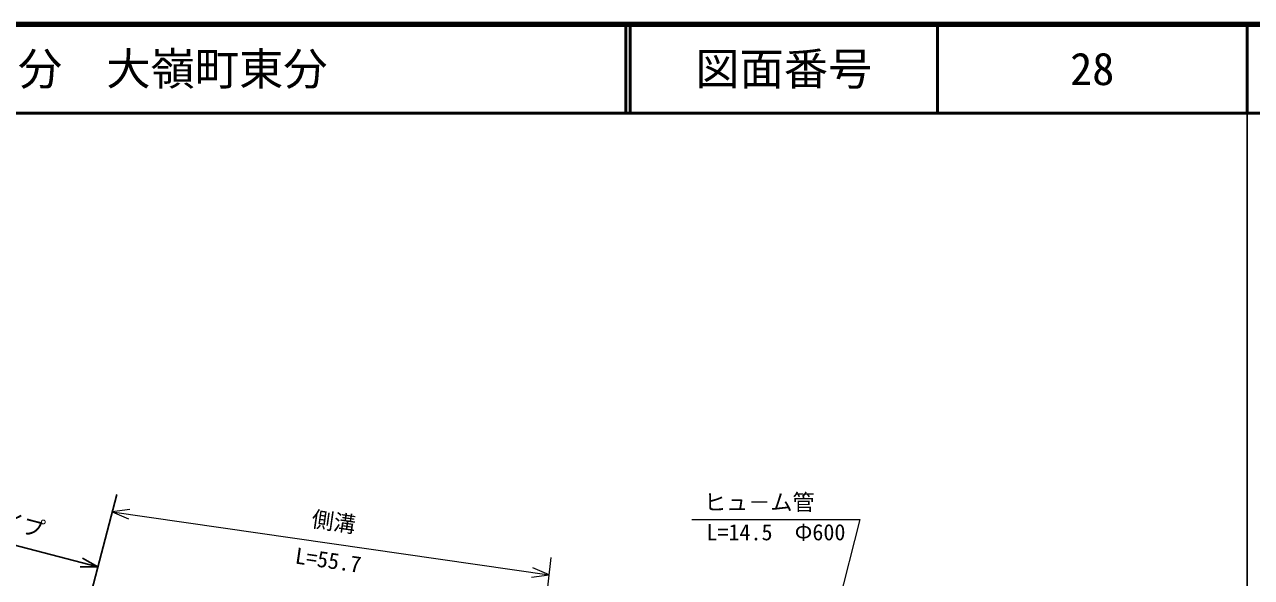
# Model space of a CAD drawing. Units: millimetres, scale not verified. Extents: x 40000 to 680000, y 20000 to 380000.
# Drawn here: x 440771 to 579500, y 317556 to 380000 of the extents above; entities that cross this region are included whole.
import ezdxf
from ezdxf.enums import TextEntityAlignment as Align

# ---------------------------------------------------------------- set-up
doc = ezdxf.new("R2010")
doc.units = ezdxf.units.MM
doc.header["$LTSCALE"] = 1000
for name, color, linetype, lineweight in [('M-BGD', 7, 'Continuous', 25), ('M-STR-HTXT', 7, 'Continuous', 13), ('M-STR-STRC', 7, 'Continuous', 25), ('M-TTL', 2, 'Continuous', 140), ('M-TTL-BAND', 7, 'Continuous', 25), ('M-TTL-LINE', 7, 'Continuous', 50)]:
    doc.layers.add(name, color=color, linetype=linetype, lineweight=lineweight)
doc.layers.add('M-TTL-TXT', color=7, linetype='Continuous')
doc.styles.add('@ＭＳ ゴシック', font='')
doc.styles.add('ＭＳ ゴシック', font='')
doc.styles.get('@ＭＳ ゴシック').set_extended_font_data('@MS Gothic')
doc.styles.get('ＭＳ ゴシック').set_extended_font_data('MS Gothic')

msp = doc.modelspace()

# ---------------------------------------------------------------- linework, layer by layer
at = {"layer": 'M-STR-HTXT'}
for p, q in [((452676, 325215), (450690, 324979)), ((450690, 324979), (500083, 317838)), ((450690, 324979), (452528, 324190)), ((516228, 324082), (535228, 324082)), ((535228, 324082), (523811, 279341)), ((496398, 285276), (500307, 319826)), ((498097, 317603), (500083, 317838)), ((500083, 317838), (498245, 318627))]:
    msp.add_line(p, q, dxfattribs=at)
at = {"layer": 'M-STR-STRC'}
for p, q in [((449068, 318755), (421135, 326031)), ((441759, 290692), (451194, 326915)), ((449068, 318755), (447329, 319743)), ((447069, 318741), (449068, 318755))]:
    msp.add_line(p, q, dxfattribs=at)
at = {"layer": 'M-TTL'}
msp.add_line((680000, 380000), (40000, 380000), dxfattribs=at)
at = {"layer": 'M-TTL-BAND'}
msp.add_line((579000, 20000), (579000, 370000), dxfattribs=at)
at = {"layer": 'M-TTL-LINE'}
for p, q in [((508747, 380000), (508747, 370000)), ((509247, 380000), (509247, 370000)), ((543997, 380000), (543997, 370000)), ((579000, 380000), (579000, 370000)), ((40000, 370000), (680000, 370000))]:
    msp.add_line(p, q, dxfattribs=at)

# ---------------------------------------------------------------- texts
at = {"layer": 'M-BGD', "style": 'ＭＳ ゴシック'}
msp.add_text('ガ－ドパイプ', height=1833, rotation=345.401, dxfattribs=at).set_placement((435354, 323361), align=Align.BOTTOM_CENTER)
at = {"layer": 'M-STR-HTXT', "style": 'ＭＳ ゴシック'}
msp.add_text('ヒュ－ム管', height=1833, dxfattribs=at).set_placement((517603, 324582), align=Align.BOTTOM_LEFT)
msp.add_text('側溝', height=1833, rotation=351.774, dxfattribs=at).set_placement((475529, 322399), align=Align.BOTTOM_CENTER)
msp.add_text('L=14.5\u3000Φ600', height=1833, dxfattribs=at).set_placement((525728, 323582), align=Align.TOP_CENTER)
at = {"layer": 'M-STR-HTXT', "style": '@ＭＳ ゴシック'}
msp.add_text('L=55.7', height=1833, rotation=351.774, dxfattribs=at).set_placement((475243, 320419), align=Align.TOP_CENTER)
at = {"layer": 'M-TTL-TXT', "style": 'ＭＳ ゴシック'}
msp.add_text('美祢市大嶺町西分\u3000大嶺町東分', height=3666, dxfattribs=at).set_placement((405024, 375000), align=Align.MIDDLE_LEFT)
for s, p in [('図面番号', (526622, 375000)), ('28', (561497, 375000))]:
    msp.add_text(s, height=3666, dxfattribs=at).set_placement(p, align=Align.MIDDLE_CENTER)

doc.saveas('drawing.dxf')
